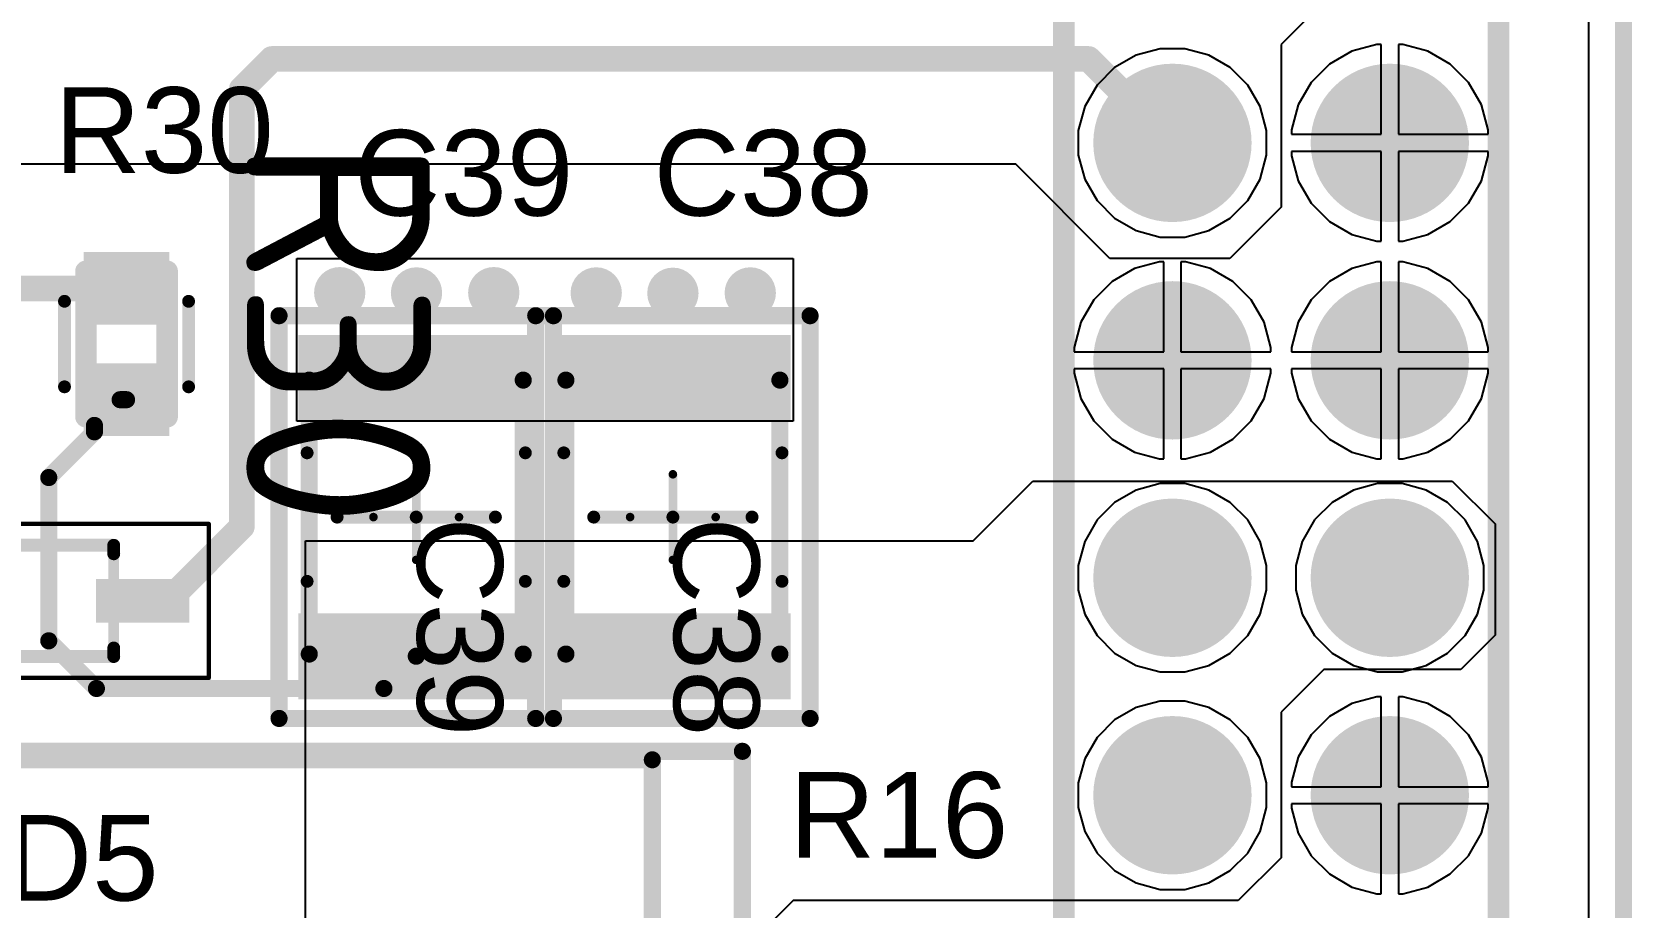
# Model space of a CAD drawing. Header units: inches. Extents: x -1.5 to 75.1, y -0.1 to 70.1.
# Drawn here: x 56.4 to 75.1, y 32.41 to 42.65 of the extents above; entities that cross this region are included whole.
import ezdxf

# ---------------------------------------------------------------- set-up
doc = ezdxf.new("R2010")
doc.units = ezdxf.units.IN
for name, color, linetype in [('Assembly Notes', 56, 'Continuous'), ('Bottom Layer', 5, 'Continuous'), ('Bottom Solder', 6, 'Continuous'), ('Mechanical 13', 56, 'Continuous'), ('Mechanical 15', 56, 'Continuous'), ('Mechanical 16', 56, 'Continuous'), ('Mechanical 4', 56, 'Continuous'), ('Mechanical 5', 56, 'Continuous'), ('Multi-Layer', 9, 'Continuous'), ('Pad Holes', 156, 'Continuous'), ('Top Layer', 1, 'Continuous'), ('Top Overlay', 2, 'Continuous'), ('Top Paste', 8, 'Continuous'), ('Top Solder', 216, 'Continuous'), ('Via Holes', 16, 'Continuous')]:
    doc.layers.add(name, color=color, linetype=linetype)
doc.styles.add('Arial', font='', dxfattribs={"height": 0.2})
doc.styles.add('GOST type B', font='', dxfattribs={"height": 0.2})
doc.styles.get('Arial').set_extended_font_data('Arial')
doc.styles.get('GOST type B').set_extended_font_data('GOST type B')

# ---------------------------------------------------------------- blocks, each defined once
blk = doc.blocks.new('PLD40_105')
at = {"layer": 'Bottom Layer'}
h = blk.add_hatch(color=5, dxfattribs=at)
edge = h.paths.add_edge_path()
edge.add_arc((-1.27, 1.27), 0.9, 0, 360)
h = blk.add_hatch(color=5, dxfattribs=at)
edge = h.paths.add_edge_path()
edge.add_arc((1.27, 1.27), 0.9, 0, 360)
h = blk.add_hatch(color=5, dxfattribs=at)
edge = h.paths.add_edge_path()
edge.add_arc((3.81, 1.27), 0.9, 0, 360)
h = blk.add_hatch(color=5, dxfattribs=at)
edge = h.paths.add_edge_path()
edge.add_arc((6.35, 1.27), 0.9, 0, 360)
h = blk.add_hatch(color=5, dxfattribs=at)
edge = h.paths.add_edge_path()
edge.add_arc((-1.27, -1.27), 0.9, 0, 360)
h = blk.add_hatch(color=5, dxfattribs=at)
edge = h.paths.add_edge_path()
edge.add_arc((1.27, -1.27), 0.9, 0, 360)
h = blk.add_hatch(color=5, dxfattribs=at)
edge = h.paths.add_edge_path()
edge.add_arc((3.81, -1.27), 0.9, 0, 360)
h = blk.add_hatch(color=5, dxfattribs=at)
edge = h.paths.add_edge_path()
edge.add_arc((6.35, -1.27), 0.9, 0, 360)
at = {"layer": 'Bottom Solder'}
h = blk.add_hatch(color=6, dxfattribs=at)
edge = h.paths.add_edge_path()
edge.add_arc((-1.27, 1.27), 0.925, 0, 360)
h = blk.add_hatch(color=6, dxfattribs=at)
edge = h.paths.add_edge_path()
edge.add_arc((1.27, 1.27), 0.925, 0, 360)
h = blk.add_hatch(color=6, dxfattribs=at)
edge = h.paths.add_edge_path()
edge.add_arc((3.81, 1.27), 0.925, 0, 360)
h = blk.add_hatch(color=6, dxfattribs=at)
edge = h.paths.add_edge_path()
edge.add_arc((6.35, 1.27), 0.925, 0, 360)
h = blk.add_hatch(color=6, dxfattribs=at)
edge = h.paths.add_edge_path()
edge.add_arc((-1.27, -1.27), 0.925, 0, 360)
h = blk.add_hatch(color=6, dxfattribs=at)
edge = h.paths.add_edge_path()
edge.add_arc((1.27, -1.27), 0.925, 0, 360)
h = blk.add_hatch(color=6, dxfattribs=at)
edge = h.paths.add_edge_path()
edge.add_arc((3.81, -1.27), 0.925, 0, 360)
h = blk.add_hatch(color=6, dxfattribs=at)
edge = h.paths.add_edge_path()
edge.add_arc((6.35, -1.27), 0.925, 0, 360)
at = {"layer": 'Multi-Layer'}
h = blk.add_hatch(color=9, dxfattribs=at)
edge = h.paths.add_edge_path()
edge.add_arc((-1.27, 1.27), 0.9, 0, 360)
h = blk.add_hatch(color=9, dxfattribs=at)
edge = h.paths.add_edge_path()
edge.add_arc((1.27, 1.27), 0.9, 0, 360)
h = blk.add_hatch(color=9, dxfattribs=at)
edge = h.paths.add_edge_path()
edge.add_arc((3.81, 1.27), 0.9, 0, 360)
h = blk.add_hatch(color=9, dxfattribs=at)
edge = h.paths.add_edge_path()
edge.add_arc((6.35, 1.27), 0.9, 0, 360)
h = blk.add_hatch(color=9, dxfattribs=at)
edge = h.paths.add_edge_path()
edge.add_arc((-1.27, -1.27), 0.9, 0, 360)
h = blk.add_hatch(color=9, dxfattribs=at)
edge = h.paths.add_edge_path()
edge.add_arc((1.27, -1.27), 0.9, 0, 360)
h = blk.add_hatch(color=9, dxfattribs=at)
edge = h.paths.add_edge_path()
edge.add_arc((3.81, -1.27), 0.9, 0, 360)
h = blk.add_hatch(color=9, dxfattribs=at)
edge = h.paths.add_edge_path()
edge.add_arc((6.35, -1.27), 0.9, 0, 360)
at = {"layer": 'Pad Holes'}
h = blk.add_hatch(color=7, dxfattribs=at)
edge = h.paths.add_edge_path()
edge.add_arc((-1.27, 1.27), 0.5, 0, 360)
h = blk.add_hatch(color=7, dxfattribs=at)
edge = h.paths.add_edge_path()
edge.add_arc((1.27, 1.27), 0.5, 0, 360)
h = blk.add_hatch(color=7, dxfattribs=at)
edge = h.paths.add_edge_path()
edge.add_arc((3.81, 1.27), 0.5, 0, 360)
h = blk.add_hatch(color=7, dxfattribs=at)
edge = h.paths.add_edge_path()
edge.add_arc((6.35, 1.27), 0.5, 0, 360)
h = blk.add_hatch(color=7, dxfattribs=at)
edge = h.paths.add_edge_path()
edge.add_arc((-1.27, -1.27), 0.5, 0, 360)
h = blk.add_hatch(color=7, dxfattribs=at)
edge = h.paths.add_edge_path()
edge.add_arc((1.27, -1.27), 0.5, 0, 360)
h = blk.add_hatch(color=7, dxfattribs=at)
edge = h.paths.add_edge_path()
edge.add_arc((3.81, -1.27), 0.5, 0, 360)
h = blk.add_hatch(color=7, dxfattribs=at)
edge = h.paths.add_edge_path()
edge.add_arc((6.35, -1.27), 0.5, 0, 360)
at = {"layer": 'Top Layer'}
h = blk.add_hatch(color=1, dxfattribs=at)
edge = h.paths.add_edge_path()
edge.add_arc((-1.27, 1.27), 0.9, 0, 360)
h = blk.add_hatch(color=1, dxfattribs=at)
edge = h.paths.add_edge_path()
edge.add_arc((1.27, 1.27), 0.9, 0, 360)
h = blk.add_hatch(color=1, dxfattribs=at)
edge = h.paths.add_edge_path()
edge.add_arc((3.81, 1.27), 0.9, 0, 360)
h = blk.add_hatch(color=1, dxfattribs=at)
edge = h.paths.add_edge_path()
edge.add_arc((6.35, 1.27), 0.9, 0, 360)
h = blk.add_hatch(color=1, dxfattribs=at)
edge = h.paths.add_edge_path()
edge.add_arc((-1.27, -1.27), 0.9, 0, 360)
h = blk.add_hatch(color=1, dxfattribs=at)
edge = h.paths.add_edge_path()
edge.add_arc((1.27, -1.27), 0.9, 0, 360)
h = blk.add_hatch(color=1, dxfattribs=at)
edge = h.paths.add_edge_path()
edge.add_arc((3.81, -1.27), 0.9, 0, 360)
h = blk.add_hatch(color=1, dxfattribs=at)
edge = h.paths.add_edge_path()
edge.add_arc((6.35, -1.27), 0.9, 0, 360)
at = {"layer": 'Top Solder'}
h = blk.add_hatch(color=216, dxfattribs=at)
edge = h.paths.add_edge_path()
edge.add_arc((-1.27, 1.27), 0.925, 0, 360)
h = blk.add_hatch(color=216, dxfattribs=at)
edge = h.paths.add_edge_path()
edge.add_arc((1.27, 1.27), 0.925, 0, 360)
h = blk.add_hatch(color=216, dxfattribs=at)
edge = h.paths.add_edge_path()
edge.add_arc((3.81, 1.27), 0.925, 0, 360)
h = blk.add_hatch(color=216, dxfattribs=at)
edge = h.paths.add_edge_path()
edge.add_arc((6.35, 1.27), 0.925, 0, 360)
h = blk.add_hatch(color=216, dxfattribs=at)
edge = h.paths.add_edge_path()
edge.add_arc((-1.27, -1.27), 0.925, 0, 360)
h = blk.add_hatch(color=216, dxfattribs=at)
edge = h.paths.add_edge_path()
edge.add_arc((1.27, -1.27), 0.925, 0, 360)
h = blk.add_hatch(color=216, dxfattribs=at)
edge = h.paths.add_edge_path()
edge.add_arc((3.81, -1.27), 0.925, 0, 360)
h = blk.add_hatch(color=216, dxfattribs=at)
edge = h.paths.add_edge_path()
edge.add_arc((6.35, -1.27), 0.925, 0, 360)
at = {"layer": 'Mechanical 13'}
for points in [[(-25.4, 2.54, 0.254, 0.254, 0), (25.4, 2.54, 0.254, 0.254, 0)], [(-25.4, -2.54, 0.254, 0.254, 0), (25.4, -2.54, 0.254, 0.254, 0)]]:
    blk.add_lwpolyline(points, format="xyseb", dxfattribs=at)
blk = doc.blocks.new('SOD_323_110')
at = {"layer": 'Top Layer'}
for points in [[(-1.71, 0.23), (-0.67, 0.23), (-0.67, -0.23), (-1.71, -0.23)], [(0.67, 0.23), (1.71, 0.23), (1.71, -0.23), (0.67, -0.23)]]:
    blk.add_hatch(color=1, dxfattribs=at).paths.add_polyline_path(points)
at = {"layer": 'Top Paste'}
for points in [[(-1.71, 0.23), (-0.67, 0.23), (-0.67, -0.23), (-1.71, -0.23)], [(0.67, 0.23), (1.71, 0.23), (1.71, -0.23), (0.67, -0.23)]]:
    blk.add_hatch(color=8, dxfattribs=at).paths.add_polyline_path(points)
at = {"layer": 'Top Solder'}
for points in [[(-1.735, 0.255), (-0.645, 0.255), (-0.645, -0.255), (-1.735, -0.255)], [(0.645, 0.255), (1.735, 0.255), (1.735, -0.255), (0.645, -0.255)]]:
    blk.add_hatch(color=216, dxfattribs=at).paths.add_polyline_path(points)
at = {"layer": 'Mechanical 13'}
for points in [[(-0.85, 0.65, 0.127, 0.127, 0), (0.85, 0.65, 0.127, 0.127, 0)], [(-0.85, -0.65, 0.127, 0.127, 0), (-0.85, 0.65, 0.127, 0.127, 0)], [(0.85, -0.65, 0.127, 0.127, 0), (0.85, 0.65, 0.127, 0.127, 0)], [(-0.85, -0.65, 0.127, 0.127, 0), (0.85, -0.65, 0.127, 0.127, 0)]]:
    blk.add_lwpolyline(points, format="xyseb", dxfattribs=at)
for points in [[(-0.882, 0.65, 0.0635, 0.0635, 1), (-0.818, 0.65, 0.0635, 0.0635, 1)], [(-0.882, 0.65, 0.0635, 0.0635, 1), (-0.818, 0.65, 0.0635, 0.0635, 1)], [(0.818, 0.65, 0.0635, 0.0635, 1), (0.882, 0.65, 0.0635, 0.0635, 1)], [(0.818, 0.65, 0.0635, 0.0635, 1), (0.882, 0.65, 0.0635, 0.0635, 1)], [(-0.882, -0.65, 0.0635, 0.0635, 1), (-0.818, -0.65, 0.0635, 0.0635, 1)], [(-0.882, -0.65, 0.0635, 0.0635, 1), (-0.818, -0.65, 0.0635, 0.0635, 1)], [(0.818, -0.65, 0.0635, 0.0635, 1), (0.882, -0.65, 0.0635, 0.0635, 1)], [(0.818, -0.65, 0.0635, 0.0635, 1), (0.882, -0.65, 0.0635, 0.0635, 1)]]:
    blk.add_lwpolyline(points, format="xyseb", close=True, dxfattribs=at)
at = {"layer": 'Mechanical 15'}
for points in [[(-1.96, -0.9, 0.05, 0.05, 0), (-1.96, 0.9, 0.05, 0.05, 0)], [(-1.96, 0.9, 0.05, 0.05, 0), (1.96, 0.9, 0.05, 0.05, 0)], [(1.96, -0.9, 0.05, 0.05, 0), (1.96, 0.9, 0.05, 0.05, 0)], [(-1.96, -0.9, 0.05, 0.05, 0), (1.96, -0.9, 0.05, 0.05, 0)]]:
    blk.add_lwpolyline(points, format="xyseb", dxfattribs=at)
for points in [[(-1.973, 0.9, 0.025, 0.025, 1), (-1.948, 0.9, 0.025, 0.025, 1)], [(-1.973, 0.9, 0.025, 0.025, 1), (-1.948, 0.9, 0.025, 0.025, 1)], [(1.948, 0.9, 0.025, 0.025, 1), (1.973, 0.9, 0.025, 0.025, 1)], [(1.948, 0.9, 0.025, 0.025, 1), (1.973, 0.9, 0.025, 0.025, 1)], [(-1.973, -0.9, 0.025, 0.025, 1), (-1.948, -0.9, 0.025, 0.025, 1)], [(-1.973, -0.9, 0.025, 0.025, 1), (-1.948, -0.9, 0.025, 0.025, 1)], [(1.948, -0.9, 0.025, 0.025, 1), (1.973, -0.9, 0.025, 0.025, 1)], [(1.948, -0.9, 0.025, 0.025, 1), (1.973, -0.9, 0.025, 0.025, 1)]]:
    blk.add_lwpolyline(points, format="xyseb", close=True, dxfattribs=at)
at = {"layer": 'Top Overlay'}
for points in [[(-0.85, 0.55, 0.15, 0.15, 0), (-0.85, 0.65, 0.15, 0.15, 0)], [(-0.85, 0.65, 0.15, 0.15, 0), (0.85, 0.65, 0.15, 0.15, 0)], [(0.85, 0.55, 0.15, 0.15, 0), (0.85, 0.65, 0.15, 0.15, 0)], [(-0.85, -0.65, 0.15, 0.15, 0), (-0.85, -0.55, 0.15, 0.15, 0)], [(0.85, -0.65, 0.15, 0.15, 0), (0.85, -0.55, 0.15, 0.15, 0)], [(-0.85, -0.65, 0.15, 0.15, 0), (0.85, -0.65, 0.15, 0.15, 0)]]:
    blk.add_lwpolyline(points, format="xyseb", dxfattribs=at)
for points in [[(-0.888, 0.65, 0.075, 0.075, 1), (-0.813, 0.65, 0.075, 0.075, 1)], [(-0.888, 0.65, 0.075, 0.075, 1), (-0.813, 0.65, 0.075, 0.075, 1)], [(-0.888, 0.55, 0.075, 0.075, 1), (-0.813, 0.55, 0.075, 0.075, 1)], [(0.813, 0.65, 0.075, 0.075, 1), (0.888, 0.65, 0.075, 0.075, 1)], [(0.813, 0.65, 0.075, 0.075, 1), (0.888, 0.65, 0.075, 0.075, 1)], [(0.813, 0.55, 0.075, 0.075, 1), (0.888, 0.55, 0.075, 0.075, 1)], [(-0.888, -0.55, 0.075, 0.075, 1), (-0.813, -0.55, 0.075, 0.075, 1)], [(0.813, -0.55, 0.075, 0.075, 1), (0.888, -0.55, 0.075, 0.075, 1)], [(-1.45, -0.75, 0.1, 0.1, 1), (-1.55, -0.75, 0.1, 0.1, 1)], [(-1.575, -0.75, 0.05, 0.05, 1), (-1.525, -0.75, 0.05, 0.05, 1)], [(-1.475, -0.75, 0.05, 0.05, 1), (-1.425, -0.75, 0.05, 0.05, 1)], [(-0.888, -0.65, 0.075, 0.075, 1), (-0.813, -0.65, 0.075, 0.075, 1)], [(-0.888, -0.65, 0.075, 0.075, 1), (-0.813, -0.65, 0.075, 0.075, 1)], [(0.813, -0.65, 0.075, 0.075, 1), (0.888, -0.65, 0.075, 0.075, 1)], [(0.813, -0.65, 0.075, 0.075, 1), (0.888, -0.65, 0.075, 0.075, 1)]]:
    blk.add_lwpolyline(points, format="xyseb", close=True, dxfattribs=at)
blk = doc.blocks.new('0603R_115')
at = {"layer": 'Top Layer'}
for points in [[(-1.05, -0.475), (-1.05, 0.475), (-0.25, 0.475), (-0.25, -0.475)], [(0.25, -0.475), (0.25, 0.475), (1.05, 0.475), (1.05, -0.475)]]:
    blk.add_hatch(color=1, dxfattribs=at).paths.add_polyline_path(points)
at = {"layer": 'Top Paste'}
for points in [[(-1.05, -0.475), (-1.05, 0.475), (-0.25, 0.475), (-0.25, -0.475)], [(0.25, -0.475), (0.25, 0.475), (1.05, 0.475), (1.05, -0.475)]]:
    blk.add_hatch(color=8, dxfattribs=at).paths.add_polyline_path(points)
at = {"layer": 'Top Solder'}
for points in [[(-1.075, -0.5), (-1.075, 0.5), (-0.225, 0.5), (-0.225, -0.5)], [(0.225, -0.5), (0.225, 0.5), (1.075, 0.5), (1.075, -0.5)]]:
    blk.add_hatch(color=216, dxfattribs=at).paths.add_polyline_path(points)
at = {"layer": 'Assembly Notes'}
for points in [[(-0.85, -0.475, 0.25, 0.25, 0), (-0.85, 0.475, 0.25, 0.25, 0)], [(0.85, 0.475, 0.25, 0.25, 0), (-0.85, 0.475, 0.25, 0.25, 0)], [(0.85, -0.475, 0.25, 0.25, 0), (0.85, 0.475, 0.25, 0.25, 0)], [(0.85, -0.475, 0.25, 0.25, 0), (-0.85, -0.475, 0.25, 0.25, 0)]]:
    blk.add_lwpolyline(points, format="xyseb", dxfattribs=at)
for points in [[(-0.913, 0.475, 0.125, 0.125, 1), (-0.788, 0.475, 0.125, 0.125, 1)], [(-0.913, 0.475, 0.125, 0.125, 1), (-0.788, 0.475, 0.125, 0.125, 1)], [(0.787, 0.475, 0.125, 0.125, 1), (0.912, 0.475, 0.125, 0.125, 1)], [(0.787, 0.475, 0.125, 0.125, 1), (0.912, 0.475, 0.125, 0.125, 1)], [(-0.913, -0.475, 0.125, 0.125, 1), (-0.788, -0.475, 0.125, 0.125, 1)], [(-0.913, -0.475, 0.125, 0.125, 1), (-0.788, -0.475, 0.125, 0.125, 1)], [(0.787, -0.475, 0.125, 0.125, 1), (0.912, -0.475, 0.125, 0.125, 1)], [(0.787, -0.475, 0.125, 0.125, 1), (0.912, -0.475, 0.125, 0.125, 1)]]:
    blk.add_lwpolyline(points, format="xyseb", close=True, dxfattribs=at)
at = {"layer": 'Top Overlay'}
for points in [[(0.5, 0.725, 0.15, 0.15, 0), (-0.5, 0.725, 0.15, 0.15, 0)], [(0.5, -0.725, 0.15, 0.15, 0), (-0.5, -0.725, 0.15, 0.15, 0)]]:
    blk.add_lwpolyline(points, format="xyseb", dxfattribs=at)
for points in [[(-0.537, 0.725, 0.075, 0.075, 1), (-0.462, 0.725, 0.075, 0.075, 1)], [(0.462, 0.725, 0.075, 0.075, 1), (0.537, 0.725, 0.075, 0.075, 1)], [(-0.537, -0.725, 0.075, 0.075, 1), (-0.462, -0.725, 0.075, 0.075, 1)], [(0.462, -0.725, 0.075, 0.075, 1), (0.537, -0.725, 0.075, 0.075, 1)]]:
    blk.add_lwpolyline(points, format="xyseb", close=True, dxfattribs=at)
at = {"layer": 'Assembly Notes', "style": 'GOST type B'}
blk.add_text('R30', height=2.15, dxfattribs=at).set_placement((-2.4, 1.4))
blk = doc.blocks.new('IHLP_4040_139')
at = {"layer": 'Mechanical 13'}
for points in [[(-5.144, 5.144, 0.2, 0.2, 0), (5.144, 5.144, 0.2, 0.2, 0)], [(5.144, -5.144, 0.2, 0.2, 0), (5.144, 5.144, 0.2, 0.2, 0)]]:
    blk.add_lwpolyline(points, format="xyseb", dxfattribs=at)
blk.add_lwpolyline([(5.094, 5.144, 0.1, 0.1, 1), (5.193, 5.144, 0.1, 0.1, 1)], format="xyseb", close=True, dxfattribs=at)
blk.add_lwpolyline([(5.094, 5.144, 0.1, 0.1, 1), (5.193, 5.144, 0.1, 0.1, 1)], format="xyseb", close=True, dxfattribs=at)
at = {"layer": 'Mechanical 15'}
for points in [[(-6.196, 5.243, 0.2, 0.2, 0), (6.196, 5.243, 0.2, 0.2, 0)], [(6.196, -5.243, 0.2, 0.2, 0), (6.196, 5.243, 0.2, 0.2, 0)]]:
    blk.add_lwpolyline(points, format="xyseb", dxfattribs=at)
blk.add_lwpolyline([(6.146, 5.243, 0.1, 0.1, 1), (6.246, 5.243, 0.1, 0.1, 1)], format="xyseb", close=True, dxfattribs=at)
blk.add_lwpolyline([(6.146, 5.243, 0.1, 0.1, 1), (6.246, 5.243, 0.1, 0.1, 1)], format="xyseb", close=True, dxfattribs=at)
at = {"layer": 'Mechanical 5'}
for points in [[(-6.196, 5.243, 0.2, 0.2, 0), (6.196, 5.243, 0.2, 0.2, 0)], [(6.196, -5.243, 0.2, 0.2, 0), (6.196, 5.243, 0.2, 0.2, 0)]]:
    blk.add_lwpolyline(points, format="xyseb", dxfattribs=at)
blk.add_lwpolyline([(6.146, 5.243, 0.1, 0.1, 1), (6.246, 5.243, 0.1, 0.1, 1)], format="xyseb", close=True, dxfattribs=at)
blk.add_lwpolyline([(6.146, 5.243, 0.1, 0.1, 1), (6.246, 5.243, 0.1, 0.1, 1)], format="xyseb", close=True, dxfattribs=at)
at = {"layer": 'Top Overlay'}
for points in [[(-5.144, 5.144, 0.2, 0.2, 0), (5.144, 5.144, 0.2, 0.2, 0)], [(5.144, 2.852, 0.2, 0.2, 0), (5.144, 5.144, 0.2, 0.2, 0)]]:
    blk.add_lwpolyline(points, format="xyseb", dxfattribs=at)
blk.add_lwpolyline([(5.094, 5.144, 0.1, 0.1, 1), (5.193, 5.144, 0.1, 0.1, 1)], format="xyseb", close=True, dxfattribs=at)
blk.add_lwpolyline([(5.094, 5.144, 0.1, 0.1, 1), (5.193, 5.144, 0.1, 0.1, 1)], format="xyseb", close=True, dxfattribs=at)
blk = doc.blocks.new('1210C_154')
at = {"layer": 'Top Layer'}
for points in [[(-2.102, 1.353), (-1.148, 1.353), (-1.148, -1.353), (-2.102, -1.353)], [(1.148, 1.353), (2.102, 1.353), (2.102, -1.353), (1.148, -1.353)]]:
    blk.add_hatch(color=1, dxfattribs=at).paths.add_polyline_path(points)
at = {"layer": 'Top Paste'}
for points in [[(-2.102, 1.353), (-1.148, 1.353), (-1.148, -1.353), (-2.102, -1.353)], [(1.148, 1.353), (2.102, 1.353), (2.102, -1.353), (1.148, -1.353)]]:
    blk.add_hatch(color=8, dxfattribs=at).paths.add_polyline_path(points)
at = {"layer": 'Top Solder'}
for points in [[(-2.127, 1.378), (-1.123, 1.378), (-1.123, -1.378), (-2.127, -1.378)], [(1.123, 1.378), (2.127, 1.378), (2.127, -1.378), (1.123, -1.378)]]:
    blk.add_hatch(color=216, dxfattribs=at).paths.add_polyline_path(points)
at = {"layer": 'Mechanical 13'}
for points in [[(1.6, 1.25, 0.2, 0.2, 0), (-1.6, 1.25, 0.2, 0.2, 0)], [(-1.6, -1.25, 0.2, 0.2, 0), (-1.6, 1.25, 0.2, 0.2, 0)], [(1.6, -1.25, 0.2, 0.2, 0), (1.6, 1.25, 0.2, 0.2, 0)], [(1.6, -1.25, 0.2, 0.2, 0), (-1.6, -1.25, 0.2, 0.2, 0)]]:
    blk.add_lwpolyline(points, format="xyseb", dxfattribs=at)
for points in [[(-1.65, 1.25, 0.1, 0.1, 1), (-1.55, 1.25, 0.1, 0.1, 1)], [(-1.65, 1.25, 0.1, 0.1, 1), (-1.55, 1.25, 0.1, 0.1, 1)], [(1.55, 1.25, 0.1, 0.1, 1), (1.65, 1.25, 0.1, 0.1, 1)], [(1.55, 1.25, 0.1, 0.1, 1), (1.65, 1.25, 0.1, 0.1, 1)], [(-1.65, -1.25, 0.1, 0.1, 1), (-1.55, -1.25, 0.1, 0.1, 1)], [(-1.65, -1.25, 0.1, 0.1, 1), (-1.55, -1.25, 0.1, 0.1, 1)], [(1.55, -1.25, 0.1, 0.1, 1), (1.65, -1.25, 0.1, 0.1, 1)], [(1.55, -1.25, 0.1, 0.1, 1), (1.65, -1.25, 0.1, 0.1, 1)]]:
    blk.add_lwpolyline(points, format="xyseb", close=True, dxfattribs=at)
at = {"layer": 'Mechanical 15'}
for points in [[(2.352, 1.603, 0.2, 0.2, 0), (-2.352, 1.603, 0.2, 0.2, 0)], [(-2.352, -1.603, 0.2, 0.2, 0), (-2.352, 1.603, 0.2, 0.2, 0)], [(2.352, -1.603, 0.2, 0.2, 0), (2.352, 1.603, 0.2, 0.2, 0)], [(2.352, -1.603, 0.2, 0.2, 0), (-2.352, -1.603, 0.2, 0.2, 0)]]:
    blk.add_lwpolyline(points, format="xyseb", dxfattribs=at)
for points in [[(-2.402, 1.603, 0.1, 0.1, 1), (-2.302, 1.603, 0.1, 0.1, 1)], [(-2.402, 1.603, 0.1, 0.1, 1), (-2.302, 1.603, 0.1, 0.1, 1)], [(2.302, 1.603, 0.1, 0.1, 1), (2.402, 1.603, 0.1, 0.1, 1)], [(2.302, 1.603, 0.1, 0.1, 1), (2.402, 1.603, 0.1, 0.1, 1)], [(-2.402, -1.603, 0.1, 0.1, 1), (-2.302, -1.603, 0.1, 0.1, 1)], [(-2.402, -1.603, 0.1, 0.1, 1), (-2.302, -1.603, 0.1, 0.1, 1)], [(2.302, -1.603, 0.1, 0.1, 1), (2.402, -1.603, 0.1, 0.1, 1)], [(2.302, -1.603, 0.1, 0.1, 1), (2.402, -1.603, 0.1, 0.1, 1)]]:
    blk.add_lwpolyline(points, format="xyseb", close=True, dxfattribs=at)
at = {"layer": 'Mechanical 16'}
for points in [[(0, -0.5, 0.1, 0.1, 0), (0, 0.5, 0.1, 0.1, 0)], [(0.5, 0, 0.1, 0.1, 0), (-0.5, 0, 0.1, 0.1, 0)]]:
    blk.add_lwpolyline(points, format="xyseb", dxfattribs=at)
for points in [[(-0.025, 0.5, 0.05, 0.05, 1), (0.025, 0.5, 0.05, 0.05, 1)], [(-0.525, 0, 0.05, 0.05, 1), (-0.475, 0, 0.05, 0.05, 1)], [(0.475, 0, 0.05, 0.05, 1), (0.525, 0, 0.05, 0.05, 1)], [(-0.025, -0.5, 0.05, 0.05, 1), (0.025, -0.5, 0.05, 0.05, 1)]]:
    blk.add_lwpolyline(points, format="xyseb", close=True, dxfattribs=at)
at = {"layer": 'Mechanical 5'}
for points in [[(2.352, 1.603, 0.2, 0.2, 0), (-2.352, 1.603, 0.2, 0.2, 0)], [(-2.352, -1.603, 0.2, 0.2, 0), (-2.352, 1.603, 0.2, 0.2, 0)], [(2.352, -1.603, 0.2, 0.2, 0), (2.352, 1.603, 0.2, 0.2, 0)], [(2.352, -1.603, 0.2, 0.2, 0), (-2.352, -1.603, 0.2, 0.2, 0)]]:
    blk.add_lwpolyline(points, format="xyseb", dxfattribs=at)
for points in [[(-2.402, 1.603, 0.1, 0.1, 1), (-2.302, 1.603, 0.1, 0.1, 1)], [(-2.402, 1.603, 0.1, 0.1, 1), (-2.302, 1.603, 0.1, 0.1, 1)], [(2.302, 1.603, 0.1, 0.1, 1), (2.402, 1.603, 0.1, 0.1, 1)], [(2.302, 1.603, 0.1, 0.1, 1), (2.402, 1.603, 0.1, 0.1, 1)], [(-2.402, -1.603, 0.1, 0.1, 1), (-2.302, -1.603, 0.1, 0.1, 1)], [(-2.402, -1.603, 0.1, 0.1, 1), (-2.302, -1.603, 0.1, 0.1, 1)], [(2.302, -1.603, 0.1, 0.1, 1), (2.402, -1.603, 0.1, 0.1, 1)], [(2.302, -1.603, 0.1, 0.1, 1), (2.402, -1.603, 0.1, 0.1, 1)]]:
    blk.add_lwpolyline(points, format="xyseb", close=True, dxfattribs=at)
at = {"layer": 'Top Overlay'}
for points in [[(0.75, 1.275, 0.15, 0.15, 0), (-0.75, 1.275, 0.15, 0.15, 0)], [(0, 0, 0.15, 0.15, 0), (0, 0.925, 0.15, 0.15, 0)], [(0, -0.925, 0.15, 0.15, 0), (0, 0, 0.15, 0.15, 0)], [(0.75, -1.275, 0.15, 0.15, 0), (-0.75, -1.275, 0.15, 0.15, 0)]]:
    blk.add_lwpolyline(points, format="xyseb", dxfattribs=at)
for points in [[(-0.788, 1.275, 0.075, 0.075, 1), (-0.713, 1.275, 0.075, 0.075, 1)], [(0.713, 1.275, 0.075, 0.075, 1), (0.788, 1.275, 0.075, 0.075, 1)], [(-0.038, 0.925, 0.075, 0.075, 1), (0.038, 0.925, 0.075, 0.075, 1)], [(-0.038, 0, 0.075, 0.075, 1), (0.038, 0, 0.075, 0.075, 1)], [(-0.038, 0, 0.075, 0.075, 1), (0.038, 0, 0.075, 0.075, 1)], [(-0.038, -0.925, 0.075, 0.075, 1), (0.038, -0.925, 0.075, 0.075, 1)], [(-0.788, -1.275, 0.075, 0.075, 1), (-0.713, -1.275, 0.075, 0.075, 1)], [(0.713, -1.275, 0.075, 0.075, 1), (0.788, -1.275, 0.075, 0.075, 1)]]:
    blk.add_lwpolyline(points, format="xyseb", close=True, dxfattribs=at)
at = {"layer": 'Mechanical 5', "style": 'Arial'}
blk.add_text('C39', height=1, dxfattribs=at).set_placement((0, 0.011))
blk = doc.blocks.new('1210C_155')
at = {"layer": 'Top Layer'}
for points in [[(-2.102, 1.353), (-1.148, 1.353), (-1.148, -1.353), (-2.102, -1.353)], [(1.148, 1.353), (2.102, 1.353), (2.102, -1.353), (1.148, -1.353)]]:
    blk.add_hatch(color=1, dxfattribs=at).paths.add_polyline_path(points)
at = {"layer": 'Top Paste'}
for points in [[(-2.102, 1.353), (-1.148, 1.353), (-1.148, -1.353), (-2.102, -1.353)], [(1.148, 1.353), (2.102, 1.353), (2.102, -1.353), (1.148, -1.353)]]:
    blk.add_hatch(color=8, dxfattribs=at).paths.add_polyline_path(points)
at = {"layer": 'Top Solder'}
for points in [[(-2.127, 1.378), (-1.123, 1.378), (-1.123, -1.378), (-2.127, -1.378)], [(1.123, 1.378), (2.127, 1.378), (2.127, -1.378), (1.123, -1.378)]]:
    blk.add_hatch(color=216, dxfattribs=at).paths.add_polyline_path(points)
at = {"layer": 'Mechanical 13'}
for points in [[(1.6, 1.25, 0.2, 0.2, 0), (-1.6, 1.25, 0.2, 0.2, 0)], [(-1.6, -1.25, 0.2, 0.2, 0), (-1.6, 1.25, 0.2, 0.2, 0)], [(1.6, -1.25, 0.2, 0.2, 0), (1.6, 1.25, 0.2, 0.2, 0)], [(1.6, -1.25, 0.2, 0.2, 0), (-1.6, -1.25, 0.2, 0.2, 0)]]:
    blk.add_lwpolyline(points, format="xyseb", dxfattribs=at)
for points in [[(-1.65, 1.25, 0.1, 0.1, 1), (-1.55, 1.25, 0.1, 0.1, 1)], [(-1.65, 1.25, 0.1, 0.1, 1), (-1.55, 1.25, 0.1, 0.1, 1)], [(1.55, 1.25, 0.1, 0.1, 1), (1.65, 1.25, 0.1, 0.1, 1)], [(1.55, 1.25, 0.1, 0.1, 1), (1.65, 1.25, 0.1, 0.1, 1)], [(-1.65, -1.25, 0.1, 0.1, 1), (-1.55, -1.25, 0.1, 0.1, 1)], [(-1.65, -1.25, 0.1, 0.1, 1), (-1.55, -1.25, 0.1, 0.1, 1)], [(1.55, -1.25, 0.1, 0.1, 1), (1.65, -1.25, 0.1, 0.1, 1)], [(1.55, -1.25, 0.1, 0.1, 1), (1.65, -1.25, 0.1, 0.1, 1)]]:
    blk.add_lwpolyline(points, format="xyseb", close=True, dxfattribs=at)
at = {"layer": 'Mechanical 15'}
for points in [[(2.352, 1.603, 0.2, 0.2, 0), (-2.352, 1.603, 0.2, 0.2, 0)], [(-2.352, -1.603, 0.2, 0.2, 0), (-2.352, 1.603, 0.2, 0.2, 0)], [(2.352, -1.603, 0.2, 0.2, 0), (2.352, 1.603, 0.2, 0.2, 0)], [(2.352, -1.603, 0.2, 0.2, 0), (-2.352, -1.603, 0.2, 0.2, 0)]]:
    blk.add_lwpolyline(points, format="xyseb", dxfattribs=at)
for points in [[(-2.402, 1.603, 0.1, 0.1, 1), (-2.302, 1.603, 0.1, 0.1, 1)], [(-2.402, 1.603, 0.1, 0.1, 1), (-2.302, 1.603, 0.1, 0.1, 1)], [(2.302, 1.603, 0.1, 0.1, 1), (2.402, 1.603, 0.1, 0.1, 1)], [(2.302, 1.603, 0.1, 0.1, 1), (2.402, 1.603, 0.1, 0.1, 1)], [(-2.402, -1.603, 0.1, 0.1, 1), (-2.302, -1.603, 0.1, 0.1, 1)], [(-2.402, -1.603, 0.1, 0.1, 1), (-2.302, -1.603, 0.1, 0.1, 1)], [(2.302, -1.603, 0.1, 0.1, 1), (2.402, -1.603, 0.1, 0.1, 1)], [(2.302, -1.603, 0.1, 0.1, 1), (2.402, -1.603, 0.1, 0.1, 1)]]:
    blk.add_lwpolyline(points, format="xyseb", close=True, dxfattribs=at)
at = {"layer": 'Mechanical 16'}
for points in [[(0, -0.5, 0.1, 0.1, 0), (0, 0.5, 0.1, 0.1, 0)], [(0.5, 0, 0.1, 0.1, 0), (-0.5, 0, 0.1, 0.1, 0)]]:
    blk.add_lwpolyline(points, format="xyseb", dxfattribs=at)
for points in [[(-0.025, 0.5, 0.05, 0.05, 1), (0.025, 0.5, 0.05, 0.05, 1)], [(-0.525, 0, 0.05, 0.05, 1), (-0.475, 0, 0.05, 0.05, 1)], [(0.475, 0, 0.05, 0.05, 1), (0.525, 0, 0.05, 0.05, 1)], [(-0.025, -0.5, 0.05, 0.05, 1), (0.025, -0.5, 0.05, 0.05, 1)]]:
    blk.add_lwpolyline(points, format="xyseb", close=True, dxfattribs=at)
at = {"layer": 'Mechanical 5'}
for points in [[(2.352, 1.603, 0.2, 0.2, 0), (-2.352, 1.603, 0.2, 0.2, 0)], [(-2.352, -1.603, 0.2, 0.2, 0), (-2.352, 1.603, 0.2, 0.2, 0)], [(2.352, -1.603, 0.2, 0.2, 0), (2.352, 1.603, 0.2, 0.2, 0)], [(2.352, -1.603, 0.2, 0.2, 0), (-2.352, -1.603, 0.2, 0.2, 0)]]:
    blk.add_lwpolyline(points, format="xyseb", dxfattribs=at)
for points in [[(-2.402, 1.603, 0.1, 0.1, 1), (-2.302, 1.603, 0.1, 0.1, 1)], [(-2.402, 1.603, 0.1, 0.1, 1), (-2.302, 1.603, 0.1, 0.1, 1)], [(2.302, 1.603, 0.1, 0.1, 1), (2.402, 1.603, 0.1, 0.1, 1)], [(2.302, 1.603, 0.1, 0.1, 1), (2.402, 1.603, 0.1, 0.1, 1)], [(-2.402, -1.603, 0.1, 0.1, 1), (-2.302, -1.603, 0.1, 0.1, 1)], [(-2.402, -1.603, 0.1, 0.1, 1), (-2.302, -1.603, 0.1, 0.1, 1)], [(2.302, -1.603, 0.1, 0.1, 1), (2.402, -1.603, 0.1, 0.1, 1)], [(2.302, -1.603, 0.1, 0.1, 1), (2.402, -1.603, 0.1, 0.1, 1)]]:
    blk.add_lwpolyline(points, format="xyseb", close=True, dxfattribs=at)
at = {"layer": 'Top Overlay'}
for points in [[(0.75, 1.275, 0.15, 0.15, 0), (-0.75, 1.275, 0.15, 0.15, 0)], [(0, 0, 0.15, 0.15, 0), (0, 0.925, 0.15, 0.15, 0)], [(0, -0.925, 0.15, 0.15, 0), (0, 0, 0.15, 0.15, 0)], [(0.75, -1.275, 0.15, 0.15, 0), (-0.75, -1.275, 0.15, 0.15, 0)]]:
    blk.add_lwpolyline(points, format="xyseb", dxfattribs=at)
for points in [[(-0.788, 1.275, 0.075, 0.075, 1), (-0.713, 1.275, 0.075, 0.075, 1)], [(0.713, 1.275, 0.075, 0.075, 1), (0.788, 1.275, 0.075, 0.075, 1)], [(-0.038, 0.925, 0.075, 0.075, 1), (0.038, 0.925, 0.075, 0.075, 1)], [(-0.038, 0, 0.075, 0.075, 1), (0.038, 0, 0.075, 0.075, 1)], [(-0.038, 0, 0.075, 0.075, 1), (0.038, 0, 0.075, 0.075, 1)], [(-0.038, -0.925, 0.075, 0.075, 1), (0.038, -0.925, 0.075, 0.075, 1)], [(-0.788, -1.275, 0.075, 0.075, 1), (-0.713, -1.275, 0.075, 0.075, 1)], [(0.713, -1.275, 0.075, 0.075, 1), (0.788, -1.275, 0.075, 0.075, 1)]]:
    blk.add_lwpolyline(points, format="xyseb", close=True, dxfattribs=at)
at = {"layer": 'Mechanical 5', "style": 'Arial'}
blk.add_text('C38', height=1, dxfattribs=at).set_placement((0, 0.011))

msp = doc.modelspace()

# ---------------------------------------------------------------- hatches: boundary and pattern name
at = {"layer": 'Bottom Layer'}
h = msp.add_hatch(color=5, dxfattribs=at)
edge = h.paths.add_edge_path()
edge.add_arc((60, 39.6), 0.3, 0, 360)
h = msp.add_hatch(color=5, dxfattribs=at)
edge = h.paths.add_edge_path()
edge.add_arc((60.897, 39.597), 0.3, 0, 360)
h = msp.add_hatch(color=5, dxfattribs=at)
edge = h.paths.add_edge_path()
edge.add_arc((61.8, 39.6), 0.3, 0, 360)
h = msp.add_hatch(color=5, dxfattribs=at)
edge = h.paths.add_edge_path()
edge.add_arc((62.997, 39.597), 0.3, 0, 360)
h = msp.add_hatch(color=5, dxfattribs=at)
edge = h.paths.add_edge_path()
edge.add_arc((63.893, 39.593), 0.3, 0, 360)
h = msp.add_hatch(color=5, dxfattribs=at)
edge = h.paths.add_edge_path()
edge.add_arc((64.797, 39.597), 0.3, 0, 360)
at = {"layer": 'Top Layer'}
h = msp.add_hatch(color=1, dxfattribs=at)
edge = h.paths.add_edge_path()
edge.add_arc((60, 39.6), 0.3, 0, 360)
h = msp.add_hatch(color=1, dxfattribs=at)
edge = h.paths.add_edge_path()
edge.add_arc((60.897, 39.597), 0.3, 0, 360)
h = msp.add_hatch(color=1, dxfattribs=at)
edge = h.paths.add_edge_path()
edge.add_arc((61.8, 39.6), 0.3, 0, 360)
h = msp.add_hatch(color=1, dxfattribs=at)
edge = h.paths.add_edge_path()
edge.add_arc((62.997, 39.597), 0.3, 0, 360)
h = msp.add_hatch(color=1, dxfattribs=at)
edge = h.paths.add_edge_path()
edge.add_arc((63.893, 39.593), 0.3, 0, 360)
h = msp.add_hatch(color=1, dxfattribs=at)
edge = h.paths.add_edge_path()
edge.add_arc((64.797, 39.597), 0.3, 0, 360)
at = {"layer": 'Via Holes'}
h = msp.add_hatch(color=7, dxfattribs=at)
edge = h.paths.add_edge_path()
edge.add_arc((60, 39.6), 0.15, 0, 360)
h = msp.add_hatch(color=7, dxfattribs=at)
edge = h.paths.add_edge_path()
edge.add_arc((60.897, 39.597), 0.15, 0, 360)
h = msp.add_hatch(color=7, dxfattribs=at)
edge = h.paths.add_edge_path()
edge.add_arc((61.8, 39.6), 0.15, 0, 360)
h = msp.add_hatch(color=7, dxfattribs=at)
edge = h.paths.add_edge_path()
edge.add_arc((62.997, 39.597), 0.15, 0, 360)
h = msp.add_hatch(color=7, dxfattribs=at)
edge = h.paths.add_edge_path()
edge.add_arc((63.893, 39.593), 0.15, 0, 360)
h = msp.add_hatch(color=7, dxfattribs=at)
edge = h.paths.add_edge_path()
edge.add_arc((64.797, 39.597), 0.15, 0, 360)

# ---------------------------------------------------------------- linework, layer by layer
at = {"layer": 'Bottom Layer'}
for p, q in [((74.592, 64.742), (74.592, 5.258)), ((69.585, 42.45), (69.305, 42.375)), ((69.875, 42.45), (69.585, 42.45)), ((70.155, 42.375), (69.875, 42.45)), ((72.119, 42.5), (71.826, 42.422)), ((72.17, 42.5), (72.119, 42.5)), ((72.17, 41.45), (72.17, 42.5)), ((72.421, 42.5), (72.37, 42.5)), ((72.37, 42.5), (72.37, 41.45)), ((72.714, 42.422), (72.421, 42.5)), ((69.305, 42.375), (69.055, 42.23)), ((70.405, 42.23), (70.155, 42.375)), ((71.564, 42.27), (71.35, 42.056)), ((71.826, 42.422), (71.564, 42.27)), ((72.976, 42.27), (72.714, 42.422)), ((73.19, 42.056), (72.976, 42.27)), ((69.055, 42.23), (68.85, 42.025)), ((70.61, 42.025), (70.405, 42.23)), ((68.85, 42.025), (68.705, 41.775)), ((70.755, 41.775), (70.61, 42.025)), ((71.35, 42.056), (71.198, 41.794)), ((73.342, 41.794), (73.19, 42.056)), ((68.705, 41.775), (68.63, 41.495)), ((70.83, 41.495), (70.755, 41.775)), ((71.198, 41.794), (71.12, 41.501)), ((73.42, 41.501), (73.342, 41.794)), ((68.63, 41.495), (68.63, 41.205)), ((70.83, 41.205), (70.83, 41.495)), ((71.12, 41.501), (71.12, 41.45)), ((71.12, 41.45), (72.17, 41.45)), ((72.37, 41.45), (73.42, 41.45)), ((73.42, 41.45), (73.42, 41.501)), ((68.63, 41.205), (68.705, 40.925)), ((70.755, 40.925), (70.83, 41.205)), ((72.17, 41.25), (71.12, 41.25)), ((71.12, 41.25), (71.12, 41.199)), ((71.12, 41.199), (71.198, 40.906)), ((72.17, 40.2), (72.17, 41.25)), ((73.42, 41.25), (72.37, 41.25)), ((72.37, 41.25), (72.37, 40.2)), ((73.342, 40.906), (73.42, 41.199)), ((73.42, 41.199), (73.42, 41.25)), ((68.705, 40.925), (68.85, 40.675)), ((70.61, 40.675), (70.755, 40.925)), ((71.198, 40.906), (71.35, 40.644)), ((73.19, 40.644), (73.342, 40.906)), ((68.85, 40.675), (69.055, 40.47)), ((70.405, 40.47), (70.61, 40.675)), ((71.35, 40.644), (71.564, 40.43)), ((72.976, 40.43), (73.19, 40.644)), ((69.055, 40.47), (69.305, 40.325)), ((70.155, 40.325), (70.405, 40.47)), ((71.564, 40.43), (71.826, 40.278)), ((72.714, 40.278), (72.976, 40.43)), ((69.305, 40.325), (69.585, 40.25)), ((69.585, 40.25), (69.875, 40.25)), ((69.875, 40.25), (70.155, 40.325)), ((71.826, 40.278), (72.119, 40.2)), ((72.119, 40.2), (72.17, 40.2)), ((72.37, 40.2), (72.421, 40.2)), ((72.421, 40.2), (72.714, 40.278)), ((69.286, 39.882), (69.024, 39.73)), ((69.579, 39.96), (69.286, 39.882)), ((69.63, 39.96), (69.579, 39.96)), ((69.63, 38.91), (69.63, 39.96)), ((69.881, 39.96), (69.83, 39.96)), ((69.83, 39.96), (69.83, 38.91)), ((70.174, 39.882), (69.881, 39.96)), ((70.436, 39.73), (70.174, 39.882)), ((71.826, 39.882), (71.564, 39.73)), ((72.119, 39.96), (71.826, 39.882)), ((72.17, 39.96), (72.119, 39.96)), ((72.17, 38.91), (72.17, 39.96)), ((72.421, 39.96), (72.37, 39.96)), ((72.37, 39.96), (72.37, 38.91)), ((72.714, 39.882), (72.421, 39.96)), ((72.976, 39.73), (72.714, 39.882)), ((69.024, 39.73), (68.81, 39.516)), ((70.65, 39.516), (70.436, 39.73)), ((71.564, 39.73), (71.35, 39.516)), ((73.19, 39.516), (72.976, 39.73)), ((68.81, 39.516), (68.658, 39.254)), ((70.802, 39.254), (70.65, 39.516)), ((71.35, 39.516), (71.198, 39.254)), ((73.342, 39.254), (73.19, 39.516)), ((68.658, 39.254), (68.58, 38.961)), ((70.88, 38.961), (70.802, 39.254)), ((71.198, 39.254), (71.12, 38.961)), ((73.42, 38.961), (73.342, 39.254)), ((68.58, 38.961), (68.58, 38.91)), ((68.58, 38.91), (69.63, 38.91)), ((69.83, 38.91), (70.88, 38.91)), ((70.88, 38.91), (70.88, 38.961)), ((71.12, 38.961), (71.12, 38.91)), ((71.12, 38.91), (72.17, 38.91)), ((72.37, 38.91), (73.42, 38.91)), ((73.42, 38.91), (73.42, 38.961)), ((69.63, 38.71), (68.58, 38.71)), ((68.58, 38.71), (68.58, 38.659)), ((69.63, 37.66), (69.63, 38.71)), ((70.88, 38.71), (69.83, 38.71)), ((69.83, 38.71), (69.83, 37.66)), ((70.88, 38.659), (70.88, 38.71)), ((72.17, 38.71), (71.12, 38.71)), ((71.12, 38.71), (71.12, 38.659)), ((72.17, 37.66), (72.17, 38.71)), ((73.42, 38.71), (72.37, 38.71)), ((72.37, 38.71), (72.37, 37.66)), ((73.42, 38.659), (73.42, 38.71)), ((68.58, 38.659), (68.658, 38.366)), ((70.802, 38.366), (70.88, 38.659)), ((71.12, 38.659), (71.198, 38.366)), ((73.342, 38.366), (73.42, 38.659)), ((68.658, 38.366), (68.81, 38.104)), ((70.65, 38.104), (70.802, 38.366)), ((71.198, 38.366), (71.35, 38.104)), ((73.19, 38.104), (73.342, 38.366)), ((68.81, 38.104), (69.024, 37.89)), ((70.436, 37.89), (70.65, 38.104)), ((71.35, 38.104), (71.564, 37.89)), ((72.976, 37.89), (73.19, 38.104)), ((69.024, 37.89), (69.286, 37.738)), ((70.174, 37.738), (70.436, 37.89)), ((71.564, 37.89), (71.826, 37.738)), ((72.714, 37.738), (72.976, 37.89)), ((69.286, 37.738), (69.579, 37.66)), ((69.579, 37.66), (69.63, 37.66)), ((69.83, 37.66), (69.881, 37.66)), ((69.881, 37.66), (70.174, 37.738)), ((71.826, 37.738), (72.119, 37.66)), ((72.119, 37.66), (72.17, 37.66)), ((72.37, 37.66), (72.421, 37.66)), ((72.421, 37.66), (72.714, 37.738)), ((69.305, 37.295), (69.055, 37.15)), ((69.585, 37.37), (69.305, 37.295)), ((69.875, 37.37), (69.585, 37.37)), ((70.155, 37.295), (69.875, 37.37)), ((70.405, 37.15), (70.155, 37.295)), ((71.845, 37.295), (71.595, 37.15)), ((72.125, 37.37), (71.845, 37.295)), ((72.415, 37.37), (72.125, 37.37)), ((72.695, 37.295), (72.415, 37.37)), ((72.945, 37.15), (72.695, 37.295)), ((69.055, 37.15), (68.85, 36.945)), ((70.61, 36.945), (70.405, 37.15)), ((71.595, 37.15), (71.39, 36.945)), ((73.15, 36.945), (72.945, 37.15)), ((68.85, 36.945), (68.705, 36.695)), ((70.755, 36.695), (70.61, 36.945)), ((71.39, 36.945), (71.245, 36.695)), ((73.295, 36.695), (73.15, 36.945)), ((68.705, 36.695), (68.63, 36.415)), ((70.83, 36.415), (70.755, 36.695)), ((71.245, 36.695), (71.17, 36.415)), ((73.37, 36.415), (73.295, 36.695)), ((68.63, 36.415), (68.63, 36.125)), ((70.83, 36.125), (70.83, 36.415)), ((71.17, 36.415), (71.17, 36.125)), ((73.37, 36.125), (73.37, 36.415)), ((68.63, 36.125), (68.705, 35.845)), ((70.755, 35.845), (70.83, 36.125)), ((71.17, 36.125), (71.245, 35.845)), ((73.295, 35.845), (73.37, 36.125)), ((68.705, 35.845), (68.85, 35.595)), ((70.61, 35.595), (70.755, 35.845)), ((71.245, 35.845), (71.39, 35.595)), ((73.15, 35.595), (73.295, 35.845)), ((68.85, 35.595), (69.055, 35.39)), ((70.405, 35.39), (70.61, 35.595)), ((71.39, 35.595), (71.595, 35.39)), ((72.945, 35.39), (73.15, 35.595)), ((69.055, 35.39), (69.305, 35.245)), ((70.155, 35.245), (70.405, 35.39)), ((71.595, 35.39), (71.845, 35.245)), ((72.695, 35.245), (72.945, 35.39)), ((69.305, 35.245), (69.585, 35.17)), ((69.585, 35.17), (69.875, 35.17)), ((69.875, 35.17), (70.155, 35.245)), ((71.845, 35.245), (72.125, 35.17)), ((72.125, 35.17), (72.415, 35.17)), ((72.415, 35.17), (72.695, 35.245)), ((69.585, 34.83), (69.305, 34.755)), ((69.875, 34.83), (69.585, 34.83)), ((70.155, 34.755), (69.875, 34.83)), ((71.826, 34.802), (71.564, 34.65)), ((72.119, 34.88), (71.826, 34.802)), ((72.17, 34.88), (72.119, 34.88)), ((72.17, 33.83), (72.17, 34.88)), ((72.421, 34.88), (72.37, 34.88)), ((72.37, 34.88), (72.37, 33.83)), ((72.714, 34.802), (72.421, 34.88)), ((72.976, 34.65), (72.714, 34.802)), ((69.055, 34.61), (68.85, 34.405)), ((69.305, 34.755), (69.055, 34.61)), ((70.405, 34.61), (70.155, 34.755)), ((70.61, 34.405), (70.405, 34.61)), ((71.564, 34.65), (71.35, 34.436)), ((73.19, 34.436), (72.976, 34.65)), ((68.85, 34.405), (68.705, 34.155)), ((70.755, 34.155), (70.61, 34.405)), ((71.35, 34.436), (71.198, 34.174)), ((73.342, 34.174), (73.19, 34.436)), ((68.705, 34.155), (68.63, 33.875)), ((70.83, 33.875), (70.755, 34.155)), ((71.198, 34.174), (71.12, 33.881)), ((73.42, 33.881), (73.342, 34.174)), ((68.63, 33.875), (68.63, 33.585)), ((70.83, 33.585), (70.83, 33.875)), ((71.12, 33.881), (71.12, 33.83)), ((73.42, 33.83), (73.42, 33.881)), ((71.12, 33.83), (72.17, 33.83)), ((72.37, 33.83), (73.42, 33.83)), ((68.63, 33.585), (68.705, 33.305)), ((70.755, 33.305), (70.83, 33.585)), ((72.17, 33.63), (71.12, 33.63)), ((71.12, 33.63), (71.12, 33.579)), ((71.12, 33.579), (71.198, 33.286)), ((72.17, 32.58), (72.17, 33.63)), ((73.42, 33.63), (72.37, 33.63)), ((72.37, 33.63), (72.37, 32.58)), ((73.342, 33.286), (73.42, 33.579)), ((73.42, 33.579), (73.42, 33.63)), ((68.705, 33.305), (68.85, 33.055)), ((70.61, 33.055), (70.755, 33.305)), ((71.198, 33.286), (71.35, 33.024)), ((73.19, 33.024), (73.342, 33.286)), ((68.85, 33.055), (69.055, 32.85)), ((70.405, 32.85), (70.61, 33.055)), ((71.35, 33.024), (71.564, 32.81)), ((72.976, 32.81), (73.19, 33.024)), ((69.055, 32.85), (69.305, 32.705)), ((70.155, 32.705), (70.405, 32.85)), ((71.564, 32.81), (71.826, 32.658)), ((72.714, 32.658), (72.976, 32.81)), ((69.305, 32.705), (69.585, 32.63)), ((69.585, 32.63), (69.875, 32.63)), ((69.875, 32.63), (70.155, 32.705)), ((71.826, 32.658), (72.119, 32.58)), ((72.119, 32.58), (72.17, 32.58)), ((72.37, 32.58), (72.421, 32.58)), ((72.421, 32.58), (72.714, 32.658))]:
    msp.add_line(p, q, dxfattribs=at)
at = {"layer": 'Mechanical 4'}
msp.add_lwpolyline([(75, 4, 0.2, 0.2, 0), (75, 66, 0.2, 0.2, 0)], format="xyseb", dxfattribs=at)
at = {"layer": 'Top Layer'}
for p, q in [((71.3, 42.8), (71, 42.5)), ((71, 42.5), (71, 40.6)), ((67.9, 41.1), (50.4, 41.1)), ((69, 40), (67.9, 41.1)), ((71, 40.6), (70.4, 40)), ((59.5, 38.1), (59.5, 40)), ((59.5, 40), (65.3, 40)), ((65.3, 40), (65.3, 38.1)), ((70.4, 40), (69, 40)), ((65.3, 38.1), (59.5, 38.1)), ((67.4, 36.7), (68.1, 37.4)), ((68.1, 37.4), (73, 37.4)), ((73, 37.4), (73.5, 36.9)), ((73.5, 36.9), (73.5, 35.6)), ((59.6, 28.3), (59.6, 36.7)), ((59.6, 36.7), (67.4, 36.7)), ((73.5, 35.6), (73.1, 35.2)), ((71.5, 35.2), (71, 34.7)), ((73.1, 35.2), (71.5, 35.2)), ((71, 34.7), (71, 33)), ((71, 33), (70.5, 32.5)), ((65.3, 32.5), (64.6, 31.8)), ((65.5, 32.5), (65.3, 32.5)), ((70.5, 32.5), (65.5, 32.5))]:
    msp.add_line(p, q, dxfattribs=at)
for points in [[(58.856, 41.979, 0.3, 0.3, 0), (59.207, 42.33, 0.3, 0.3, 0)], [(59.207, 42.33, 0.3, 0.3, 0), (68.75, 42.33, 0.3, 0.3, 0)], [(68.75, 42.33, 0.3, 0.3, 0), (69.73, 41.35, 0.3, 0.3, 0)], [(58.856, 36.867, 0.3, 0.3, 0), (58.856, 41.979, 0.3, 0.3, 0)], [(55.439, 39.65, 0.3, 0.3, 0), (57.509, 39.65, 0.3, 0.3, 0)], [(60, 38.831, 0.5, 0.5, 0), (60.227, 38.604, 0.5, 0.5, 0)], [(61.573, 38.604, 0.5, 0.5, 0), (61.8, 38.831, 0.5, 0.5, 0)], [(60.227, 38.604, 0.5, 0.5, 0), (60.894, 38.604, 0.5, 0.5, 0)], [(60.894, 38.604, 0.5, 0.5, 0), (60.897, 38.607, 0.5, 0.5, 0)], [(60.894, 38.604, 0.5, 0.5, 0), (61.573, 38.604, 0.5, 0.5, 0)], [(57.134, 38.05, 0.2, 0.2, 0), (57.434, 38.35, 0.2, 0.2, 0)], [(57.434, 38.35, 0.2, 0.2, 0), (57.509, 38.35, 0.2, 0.2, 0)], [(57.134, 37.975, 0.2, 0.2, 0), (57.134, 38.05, 0.2, 0.2, 0)], [(56.6, 37.441, 0.2, 0.2, 0), (57.134, 37.975, 0.2, 0.2, 0)], [(56.6, 35.534, 0.2, 0.2, 0), (56.6, 37.441, 0.2, 0.2, 0)], [(58.069, 36.08, 0.3, 0.3, 0), (58.856, 36.867, 0.3, 0.3, 0)], [(57.699, 36, 0.3, 0.3, 0), (57.779, 36.08, 0.3, 0.3, 0)], [(57.779, 36.08, 0.3, 0.3, 0), (58.069, 36.08, 0.3, 0.3, 0)], [(56.6, 35.534, 0.2, 0.2, 0), (57.157, 34.977, 0.2, 0.2, 0)], [(60.516, 34.977, 0.2, 0.2, 0), (60.894, 35.354, 0.2, 0.2, 0)], [(57.157, 34.977, 0.2, 0.2, 0), (60.516, 34.977, 0.2, 0.2, 0)]]:
    msp.add_lwpolyline(points, format="xyseb", dxfattribs=at)
for points in [[(59.132, 42.33, 0.15, 0.15, 1), (59.282, 42.33, 0.15, 0.15, 1)], [(59.132, 42.33, 0.15, 0.15, 1), (59.282, 42.33, 0.15, 0.15, 1)], [(68.675, 42.33, 0.15, 0.15, 1), (68.825, 42.33, 0.15, 0.15, 1)], [(68.675, 42.33, 0.15, 0.15, 1), (68.825, 42.33, 0.15, 0.15, 1)], [(58.781, 41.979, 0.15, 0.15, 1), (58.931, 41.979, 0.15, 0.15, 1)], [(58.781, 41.979, 0.15, 0.15, 1), (58.931, 41.979, 0.15, 0.15, 1)], [(69.655, 41.35, 0.15, 0.15, 1), (69.805, 41.35, 0.15, 0.15, 1)], [(57.434, 39.65, 0.15, 0.15, 1), (57.584, 39.65, 0.15, 0.15, 1)], [(59.875, 38.831, 0.25, 0.25, 1), (60.125, 38.831, 0.25, 0.25, 1)], [(61.675, 38.831, 0.25, 0.25, 1), (61.925, 38.831, 0.25, 0.25, 1)], [(60.102, 38.604, 0.25, 0.25, 1), (60.352, 38.604, 0.25, 0.25, 1)], [(60.102, 38.604, 0.25, 0.25, 1), (60.352, 38.604, 0.25, 0.25, 1)], [(60.769, 38.604, 0.25, 0.25, 1), (61.018, 38.604, 0.25, 0.25, 1)], [(60.769, 38.604, 0.25, 0.25, 1), (61.018, 38.604, 0.25, 0.25, 1)], [(60.769, 38.604, 0.25, 0.25, 1), (61.018, 38.604, 0.25, 0.25, 1)], [(60.772, 38.607, 0.25, 0.25, 1), (61.022, 38.607, 0.25, 0.25, 1)], [(61.448, 38.604, 0.25, 0.25, 1), (61.698, 38.604, 0.25, 0.25, 1)], [(61.448, 38.604, 0.25, 0.25, 1), (61.698, 38.604, 0.25, 0.25, 1)], [(57.384, 38.35, 0.1, 0.1, 1), (57.484, 38.35, 0.1, 0.1, 1)], [(57.384, 38.35, 0.1, 0.1, 1), (57.484, 38.35, 0.1, 0.1, 1)], [(57.459, 38.35, 0.1, 0.1, 1), (57.559, 38.35, 0.1, 0.1, 1)], [(57.084, 38.05, 0.1, 0.1, 1), (57.184, 38.05, 0.1, 0.1, 1)], [(57.084, 38.05, 0.1, 0.1, 1), (57.184, 38.05, 0.1, 0.1, 1)], [(57.084, 37.975, 0.1, 0.1, 1), (57.184, 37.975, 0.1, 0.1, 1)], [(57.084, 37.975, 0.1, 0.1, 1), (57.184, 37.975, 0.1, 0.1, 1)], [(56.55, 37.441, 0.1, 0.1, 1), (56.65, 37.441, 0.1, 0.1, 1)], [(56.55, 37.441, 0.1, 0.1, 1), (56.65, 37.441, 0.1, 0.1, 1)], [(58.781, 36.867, 0.15, 0.15, 1), (58.931, 36.867, 0.15, 0.15, 1)], [(58.781, 36.867, 0.15, 0.15, 1), (58.931, 36.867, 0.15, 0.15, 1)], [(57.624, 36, 0.15, 0.15, 1), (57.774, 36, 0.15, 0.15, 1)], [(57.704, 36.08, 0.15, 0.15, 1), (57.854, 36.08, 0.15, 0.15, 1)], [(57.704, 36.08, 0.15, 0.15, 1), (57.854, 36.08, 0.15, 0.15, 1)], [(57.994, 36.08, 0.15, 0.15, 1), (58.144, 36.08, 0.15, 0.15, 1)], [(57.994, 36.08, 0.15, 0.15, 1), (58.144, 36.08, 0.15, 0.15, 1)], [(56.55, 35.534, 0.1, 0.1, 1), (56.65, 35.534, 0.1, 0.1, 1)], [(56.55, 35.534, 0.1, 0.1, 1), (56.65, 35.534, 0.1, 0.1, 1)], [(60.844, 35.354, 0.1, 0.1, 1), (60.944, 35.354, 0.1, 0.1, 1)], [(57.107, 34.977, 0.1, 0.1, 1), (57.207, 34.977, 0.1, 0.1, 1)], [(57.107, 34.977, 0.1, 0.1, 1), (57.207, 34.977, 0.1, 0.1, 1)], [(60.466, 34.977, 0.1, 0.1, 1), (60.566, 34.977, 0.1, 0.1, 1)], [(60.466, 34.977, 0.1, 0.1, 1), (60.566, 34.977, 0.1, 0.1, 1)]]:
    msp.add_lwpolyline(points, format="xyseb", close=True, dxfattribs=at)

# ---------------------------------------------------------------- block references
for name, p, rotation in [('PLD40_105', (71, 35), 90), ('0603R_115', (57.509, 39), 270), ('1210C_154', (60.894, 36.979), 270), ('1210C_155', (63.893, 36.979), 270)]:
    msp.add_blockref(name, p, dxfattribs=dict(rotation=rotation))
for name, p in [('SOD_323_110', (56.509, 36)), ('IHLP_4040_139', (58.509, 29))]:
    msp.add_blockref(name, p)

# ---------------------------------------------------------------- texts
at = {"layer": 'Top Overlay', "style": 'Arial'}
for s, p in [('R30', (56.667, 41)), ('C39', (60.167, 40.5)), ('C38', (63.667, 40.5)), ('R16', (65.25, 33)), ('VD5', (55.167, 32.5))]:
    msp.add_text(s, height=1, dxfattribs=at).set_placement(p)

doc.saveas('drawing.dxf')
